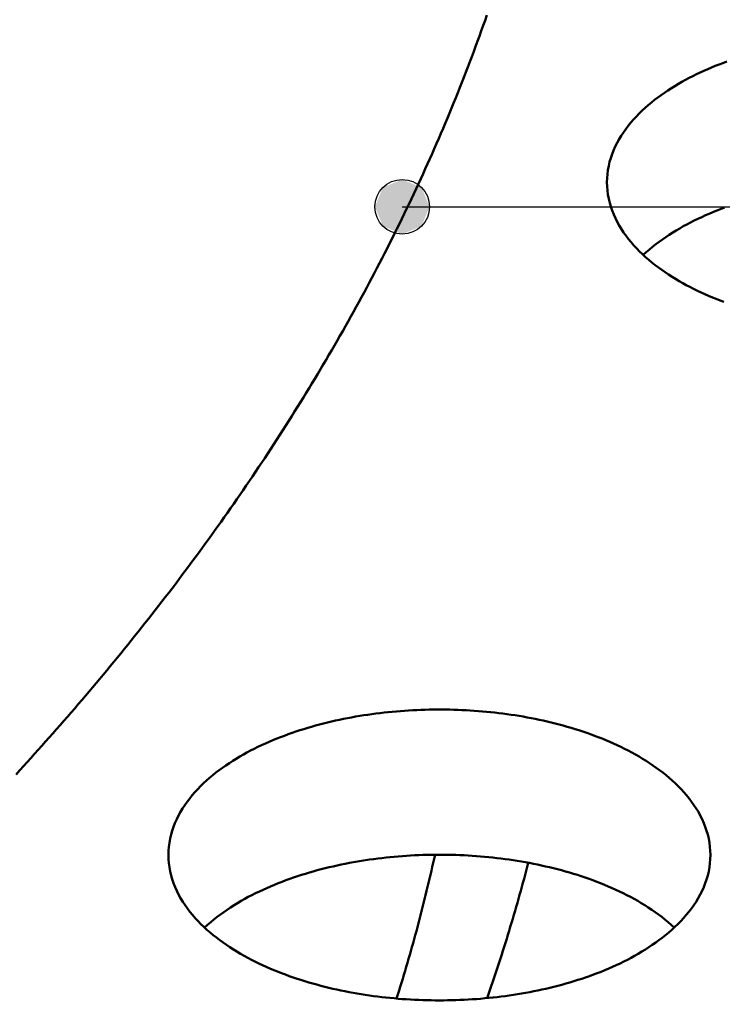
# Model space of a CAD drawing. Header units: millimetres. Extents: x 0 to 841, y 0 to 594.
# Drawn here: x 479.63 to 500.23, y 310.65 to 339.38 of the extents above; entities that cross this region are included whole.
import ezdxf

# ---------------------------------------------------------------- set-up
doc = ezdxf.new("R2010")
doc.units = ezdxf.units.MM
for name, color, linetype, lineweight in [('ACH', 7, 'CONTINUOUS', 13), ('COTA', 7, 'CONTINUOUS', 25), ('FINA', 7, 'CONTINUOUS', 25), ('VIS', 7, 'CONTINUOUS', 50)]:
    doc.layers.add(name, color=color, linetype=linetype, lineweight=lineweight)

msp = doc.modelspace()

# ---------------------------------------------------------------- hatches: boundary and pattern name
at = {"layer": 'ACH'}
h = msp.add_hatch(color=7, dxfattribs=at)
h.dxf.hatch_style = 1
h.paths.add_polyline_path([(491.627, 333.896), (491.393, 334.462), (490.827, 334.696), (490.262, 334.462), (490.027, 333.896), (490.262, 333.331), (490.827, 333.096), (491.393, 333.331)])

# ---------------------------------------------------------------- linework, layer by layer
at = {"layer": 'COTA'}
msp.add_line((490.827, 333.896), (527.144, 333.896), dxfattribs=at)
msp.add_circle((490.827, 333.896), 0.8, dxfattribs=at)
at = {"layer": 'FINA'}
for points in [[(479.522, 317.273), (479.631, 317.392), (479.74, 317.512), (479.849, 317.631), (479.957, 317.751), (480.065, 317.871), (480.173, 317.992), (480.281, 318.112), (480.389, 318.233), (480.496, 318.354), (480.603, 318.475), (480.71, 318.596), (480.816, 318.718), (480.922, 318.839), (481.028, 318.961), (481.134, 319.083), (481.24, 319.206), (481.345, 319.328), (481.45, 319.451), (481.555, 319.574), (481.659, 319.697), (481.764, 319.821), (481.868, 319.945), (481.971, 320.068), (482.075, 320.193), (482.178, 320.317), (482.281, 320.441), (482.384, 320.566), (482.486, 320.691), (482.588, 320.816), (482.69, 320.942), (482.792, 321.067), (482.893, 321.193), (482.995, 321.319), (483.095, 321.445), (483.196, 321.572), (483.296, 321.699), (483.396, 321.825), (483.496, 321.953), (483.596, 322.08), (483.695, 322.208), (483.794, 322.335), (483.892, 322.463), (483.991, 322.592), (484.089, 322.72), (484.187, 322.849), (484.284, 322.977), (484.381, 323.107), (484.478, 323.236), (484.575, 323.365), (484.671, 323.495), (484.767, 323.625), (484.863, 323.755), (484.959, 323.886), (485.054, 324.016), (485.149, 324.147), (485.243, 324.278), (485.337, 324.409), (485.431, 324.541), (485.525, 324.672), (485.618, 324.804), (485.711, 324.936), (485.804, 325.069), (485.897, 325.201), (485.989, 325.334), (486.081, 325.467), (486.172, 325.6), (486.263, 325.734), (486.354, 325.867), (486.445, 326.001), (486.535, 326.135), (486.625, 326.27), (486.714, 326.404), (486.804, 326.539), (486.892, 326.674), (486.981, 326.809), (487.069, 326.944), (487.157, 327.08), (487.245, 327.216), (487.332, 327.352), (487.419, 327.488), (487.506, 327.624), (487.592, 327.761), (487.678, 327.898), (487.763, 328.035), (487.849, 328.172), (487.933, 328.31), (488.018, 328.447), (488.102, 328.585), (488.186, 328.723), (488.269, 328.862), (488.353, 329), (488.435, 329.139), (488.518, 329.278), (488.6, 329.417), (488.682, 329.557), (488.763, 329.696), (488.844, 329.836), (488.924, 329.976), (489.005, 330.117), (489.085, 330.257), (489.164, 330.398), (489.243, 330.539), (489.322, 330.68), (489.4, 330.821), (489.478, 330.963), (489.556, 331.104), (489.633, 331.246), (489.71, 331.388), (489.787, 331.531), (489.863, 331.673), (489.939, 331.816), (490.014, 331.959), (490.089, 332.102), (490.163, 332.245), (490.238, 332.389), (490.311, 332.533), (490.385, 332.677), (490.458, 332.821), (490.53, 332.965), (490.603, 333.11), (490.674, 333.255), (490.746, 333.4), (490.817, 333.545), (490.887, 333.69), (490.957, 333.836), (491.027, 333.982), (491.096, 334.128), (491.165, 334.274), (491.234, 334.42), (491.302, 334.567), (491.37, 334.713), (491.437, 334.86), (491.504, 335.007), (491.57, 335.155), (491.636, 335.302), (491.702, 335.45), (491.767, 335.598), (491.832, 335.746), (491.896, 335.894), (491.96, 336.043), (492.023, 336.191), (492.086, 336.34), (492.149, 336.489), (492.211, 336.638), (492.272, 336.788), (492.333, 336.937), (492.394, 337.087), (492.454, 337.237), (492.514, 337.387), (492.574, 337.537), (492.633, 337.688), (492.691, 337.838), (492.749, 337.989), (492.807, 338.14), (492.864, 338.291), (492.921, 338.443), (492.977, 338.594), (493.033, 338.746), (493.088, 338.898), (493.143, 339.05), (493.197, 339.202), (493.251, 339.354), (493.304, 339.507)], [(479.522, 317.273), (479.631, 317.392), (479.74, 317.512), (479.849, 317.631), (479.957, 317.751), (480.065, 317.871), (480.173, 317.992), (480.281, 318.112), (480.389, 318.233), (480.496, 318.354), (480.603, 318.475), (480.71, 318.596), (480.816, 318.718), (480.922, 318.839), (481.028, 318.961), (481.134, 319.083), (481.24, 319.206), (481.345, 319.328), (481.45, 319.451), (481.555, 319.574), (481.659, 319.697), (481.764, 319.821), (481.868, 319.945), (481.971, 320.068), (482.075, 320.193), (482.178, 320.317), (482.281, 320.441), (482.384, 320.566), (482.486, 320.691), (482.588, 320.816), (482.69, 320.942), (482.792, 321.067), (482.893, 321.193), (482.995, 321.319), (483.095, 321.445), (483.196, 321.572), (483.296, 321.699), (483.396, 321.825), (483.496, 321.953), (483.596, 322.08), (483.695, 322.208), (483.794, 322.335), (483.892, 322.463), (483.991, 322.592), (484.089, 322.72), (484.187, 322.849), (484.284, 322.977), (484.381, 323.107), (484.478, 323.236), (484.575, 323.365), (484.671, 323.495), (484.767, 323.625), (484.863, 323.755), (484.959, 323.886), (485.054, 324.016), (485.149, 324.147), (485.243, 324.278), (485.337, 324.409), (485.431, 324.541), (485.525, 324.672), (485.618, 324.804), (485.711, 324.936), (485.804, 325.069), (485.897, 325.201), (485.989, 325.334), (486.081, 325.467), (486.172, 325.6), (486.263, 325.734), (486.354, 325.867), (486.445, 326.001), (486.535, 326.135), (486.625, 326.27), (486.714, 326.404), (486.804, 326.539), (486.892, 326.674), (486.981, 326.809), (487.069, 326.944), (487.157, 327.08), (487.245, 327.216), (487.332, 327.352), (487.419, 327.488), (487.506, 327.624), (487.592, 327.761), (487.678, 327.898), (487.763, 328.035), (487.849, 328.172), (487.933, 328.31), (488.018, 328.447), (488.102, 328.585), (488.186, 328.723), (488.269, 328.862), (488.353, 329), (488.435, 329.139), (488.518, 329.278), (488.6, 329.417), (488.682, 329.557), (488.763, 329.696), (488.844, 329.836), (488.924, 329.976), (489.005, 330.117), (489.085, 330.257), (489.164, 330.398), (489.243, 330.539), (489.322, 330.68), (489.4, 330.821), (489.478, 330.963), (489.556, 331.104), (489.633, 331.246), (489.71, 331.388), (489.787, 331.531), (489.863, 331.673), (489.939, 331.816), (490.014, 331.959), (490.089, 332.102), (490.163, 332.245), (490.238, 332.389), (490.311, 332.533), (490.385, 332.677), (490.458, 332.821), (490.53, 332.965), (490.603, 333.11), (490.674, 333.255), (490.746, 333.4), (490.817, 333.545), (490.887, 333.69), (490.957, 333.836), (491.027, 333.982), (491.096, 334.128), (491.165, 334.274), (491.234, 334.42), (491.302, 334.567), (491.37, 334.713), (491.437, 334.86), (491.504, 335.007), (491.57, 335.155), (491.636, 335.302), (491.702, 335.45), (491.767, 335.598), (491.832, 335.746), (491.896, 335.894), (491.96, 336.043), (492.023, 336.191), (492.086, 336.34), (492.149, 336.489), (492.211, 336.638), (492.272, 336.788), (492.333, 336.937), (492.394, 337.087), (492.454, 337.237), (492.514, 337.387), (492.574, 337.537), (492.633, 337.688), (492.691, 337.838), (492.749, 337.989), (492.807, 338.14), (492.864, 338.291), (492.921, 338.443), (492.977, 338.594), (493.033, 338.746), (493.088, 338.898), (493.143, 339.05), (493.197, 339.202), (493.251, 339.354), (493.304, 339.507)], [(496.822, 334.615), (496.826, 334.735), (496.835, 334.854), (496.851, 334.974), (496.872, 335.092), (496.9, 335.209), (496.933, 335.324), (496.972, 335.438), (497.016, 335.55), (497.065, 335.66), (497.118, 335.767), (497.176, 335.873), (497.238, 335.976), (497.304, 336.076), (497.373, 336.174), (497.446, 336.27), (497.522, 336.363), (497.6, 336.454), (497.682, 336.543), (497.766, 336.629), (497.852, 336.713), (497.94, 336.794), (498.03, 336.874), (498.122, 336.951), (498.216, 337.026), (498.312, 337.099), (498.409, 337.17), (498.507, 337.239), (498.607, 337.306), (498.708, 337.371), (498.81, 337.434), (498.913, 337.496), (499.017, 337.556), (499.123, 337.614), (499.229, 337.67), (499.336, 337.725), (499.443, 337.778), (499.552, 337.83), (499.661, 337.88), (499.771, 337.928), (499.882, 337.975), (499.993, 338.021), (500.105, 338.065), (500.217, 338.108), (500.33, 338.15)], [(500.246, 331.11), (500.133, 331.153), (500.021, 331.197), (499.909, 331.243), (499.797, 331.29), (499.686, 331.338), (499.576, 331.388), (499.467, 331.44), (499.358, 331.493), (499.251, 331.548), (499.144, 331.604), (499.038, 331.662), (498.932, 331.722), (498.828, 331.783), (498.725, 331.847), (498.624, 331.912), (498.523, 331.979), (498.424, 332.048), (498.326, 332.119), (498.23, 332.192), (498.135, 332.268), (498.042, 332.345), (497.951, 332.425), (497.862, 332.506), (497.775, 332.591), (497.691, 332.677), (497.609, 332.766), (497.529, 332.857), (497.453, 332.951), (497.379, 333.047), (497.309, 333.145), (497.243, 333.246), (497.18, 333.35), (497.122, 333.455), (497.068, 333.564), (497.018, 333.674), (496.974, 333.786), (496.935, 333.901), (496.901, 334.017), (496.873, 334.134), (496.851, 334.253), (496.835, 334.373), (496.826, 334.494), (496.822, 334.615)], [(497.881, 332.488), (497.971, 332.569), (498.062, 332.648), (498.155, 332.725), (498.249, 332.8), (498.346, 332.872), (498.443, 332.942), (498.543, 333.011), (498.643, 333.077), (498.745, 333.142), (498.847, 333.205), (498.951, 333.266), (499.056, 333.325), (499.162, 333.383), (499.269, 333.439), (499.376, 333.493), (499.485, 333.546), (499.594, 333.597), (499.704, 333.647), (499.814, 333.695), (499.925, 333.741), (500.037, 333.786), (500.149, 333.83), (500.262, 333.873)], [(483.982, 314.913), (483.986, 315.034), (483.995, 315.153), (484.011, 315.273), (484.032, 315.391), (484.06, 315.508), (484.093, 315.623), (484.132, 315.737), (484.176, 315.849), (484.225, 315.959), (484.278, 316.066), (484.336, 316.172), (484.398, 316.274), (484.464, 316.375), (484.533, 316.473), (484.606, 316.569), (484.682, 316.662), (484.76, 316.753), (484.842, 316.842), (484.926, 316.928), (485.012, 317.012), (485.1, 317.093), (485.19, 317.173), (485.282, 317.25), (485.376, 317.325), (485.472, 317.398), (485.569, 317.469), (485.667, 317.538), (485.767, 317.605), (485.868, 317.67), (485.97, 317.733), (486.073, 317.795), (486.177, 317.855), (486.283, 317.913), (486.389, 317.969), (486.496, 318.024), (486.604, 318.077), (486.712, 318.129), (486.821, 318.179), (486.931, 318.227), (487.042, 318.274), (487.153, 318.32), (487.265, 318.364), (487.377, 318.407), (487.49, 318.449), (487.603, 318.489), (487.717, 318.528), (487.831, 318.565), (487.946, 318.601), (488.061, 318.636), (488.176, 318.67), (488.292, 318.703), (488.408, 318.734), (488.524, 318.764), (488.641, 318.793), (488.758, 318.821), (488.875, 318.848), (488.992, 318.873), (489.11, 318.898), (489.228, 318.921), (489.346, 318.943), (489.464, 318.965), (489.583, 318.985), (489.701, 319.004), (489.82, 319.022), (489.939, 319.039), (490.058, 319.055), (490.178, 319.07), (490.297, 319.083), (490.416, 319.096), (490.536, 319.108), (490.656, 319.119), (490.776, 319.129), (490.895, 319.138), (491.015, 319.146), (491.135, 319.152), (491.255, 319.158), (491.375, 319.163), (491.496, 319.167), (491.616, 319.17), (491.736, 319.172), (491.856, 319.173), (491.976, 319.173), (492.096, 319.172), (492.217, 319.17), (492.337, 319.167), (492.457, 319.163), (492.577, 319.158), (492.697, 319.152), (492.817, 319.146), (492.937, 319.138), (493.057, 319.129), (493.177, 319.119), (493.296, 319.108), (493.416, 319.096), (493.535, 319.083), (493.655, 319.07), (493.774, 319.055), (493.893, 319.039), (494.012, 319.022), (494.131, 319.004), (494.25, 318.985), (494.368, 318.965), (494.486, 318.943), (494.605, 318.921), (494.722, 318.898), (494.84, 318.873), (494.958, 318.848), (495.075, 318.821), (495.192, 318.793), (495.308, 318.764), (495.425, 318.734), (495.541, 318.703), (495.656, 318.67), (495.772, 318.636), (495.887, 318.601), (496.001, 318.565), (496.115, 318.528), (496.229, 318.489), (496.342, 318.449), (496.455, 318.407), (496.568, 318.364), (496.679, 318.32), (496.79, 318.274), (496.901, 318.227), (497.011, 318.179), (497.12, 318.129), (497.229, 318.077), (497.337, 318.024), (497.444, 317.969), (497.55, 317.913), (497.655, 317.855), (497.759, 317.795), (497.862, 317.733), (497.965, 317.67), (498.066, 317.605), (498.165, 317.538), (498.264, 317.469), (498.361, 317.398), (498.456, 317.325), (498.55, 317.25), (498.642, 317.173), (498.732, 317.093), (498.821, 317.012), (498.907, 316.928), (498.991, 316.842), (499.072, 316.753), (499.15, 316.662), (499.226, 316.569), (499.299, 316.473), (499.368, 316.375), (499.434, 316.274), (499.496, 316.172), (499.554, 316.066), (499.607, 315.959), (499.656, 315.849), (499.7, 315.737), (499.739, 315.623), (499.772, 315.508), (499.8, 315.391), (499.822, 315.273), (499.837, 315.153), (499.847, 315.034), (499.85, 314.913)], [(497.526, 311.902), (497.419, 311.845), (497.311, 311.79), (497.203, 311.737), (497.093, 311.686), (496.983, 311.636), (496.872, 311.587), (496.761, 311.54), (496.649, 311.495), (496.536, 311.451), (496.423, 311.408), (496.31, 311.367), (496.196, 311.327), (496.081, 311.288), (495.966, 311.251), (495.851, 311.215), (495.735, 311.18), (495.619, 311.146), (495.502, 311.114), (495.385, 311.083), (495.268, 311.053), (495.151, 311.024), (495.033, 310.996), (494.915, 310.97), (494.797, 310.945), (494.678, 310.92), (494.56, 310.897), (494.441, 310.875), (494.322, 310.854), (494.202, 310.835), (494.083, 310.816), (493.963, 310.798), (493.844, 310.782), (493.724, 310.766), (493.604, 310.751), (493.484, 310.738), (493.363, 310.725), (493.243, 310.714), (493.123, 310.703), (493.002, 310.694), (492.881, 310.686), (492.761, 310.678), (492.64, 310.672), (492.519, 310.666), (492.398, 310.662), (492.277, 310.658), (492.157, 310.656), (492.036, 310.654), (491.915, 310.654), (491.794, 310.654), (491.673, 310.656), (491.552, 310.658), (491.431, 310.662), (491.31, 310.666), (491.19, 310.672), (491.069, 310.678), (490.948, 310.686), (490.828, 310.694), (490.707, 310.704), (490.587, 310.714), (490.466, 310.726), (490.346, 310.738), (490.226, 310.752), (490.106, 310.766), (489.986, 310.782), (489.866, 310.799), (489.746, 310.816), (489.627, 310.835), (489.508, 310.855), (489.389, 310.876), (489.27, 310.898), (489.151, 310.921), (489.033, 310.945), (488.914, 310.971), (488.796, 310.997), (488.679, 311.025), (488.561, 311.053), (488.444, 311.083), (488.327, 311.115), (488.211, 311.147), (488.095, 311.181), (487.979, 311.215), (487.864, 311.252), (487.749, 311.289), (487.634, 311.328), (487.52, 311.368), (487.406, 311.409), (487.293, 311.452), (487.181, 311.496), (487.069, 311.541), (486.957, 311.589), (486.846, 311.637), (486.736, 311.687), (486.627, 311.739), (486.518, 311.792), (486.411, 311.846), (486.304, 311.903), (486.198, 311.961), (486.093, 312.021), (485.988, 312.082), (485.886, 312.146), (485.784, 312.211), (485.683, 312.278), (485.584, 312.347), (485.486, 312.418), (485.39, 312.491), (485.295, 312.567), (485.202, 312.644), (485.111, 312.724), (485.022, 312.805), (484.935, 312.889), (484.851, 312.976), (484.769, 313.065), (484.689, 313.156), (484.613, 313.25), (484.539, 313.346), (484.469, 313.444), (484.403, 313.545), (484.34, 313.649), (484.282, 313.754), (484.228, 313.863), (484.178, 313.973), (484.134, 314.085), (484.095, 314.2), (484.061, 314.316), (484.033, 314.433), (484.011, 314.552), (483.995, 314.672), (483.986, 314.793), (483.982, 314.913)], [(485.041, 312.787), (485.131, 312.868), (485.222, 312.947), (485.315, 313.024), (485.409, 313.098), (485.506, 313.171), (485.603, 313.241), (485.703, 313.31), (485.803, 313.376), (485.905, 313.441), (486.008, 313.504), (486.111, 313.565), (486.216, 313.624), (486.322, 313.682), (486.429, 313.738), (486.536, 313.792), (486.645, 313.845), (486.754, 313.896), (486.864, 313.945), (486.974, 313.994), (487.085, 314.04), (487.197, 314.085), (487.309, 314.129), (487.422, 314.172), (487.535, 314.213), (487.649, 314.252), (487.763, 314.291), (487.878, 314.328), (487.993, 314.364), (488.109, 314.398), (488.224, 314.432), (488.341, 314.464), (488.457, 314.495), (488.574, 314.524), (488.691, 314.553), (488.808, 314.58), (488.926, 314.607), (489.044, 314.632), (489.162, 314.656), (489.28, 314.679), (489.399, 314.701), (489.517, 314.721), (489.636, 314.741), (489.755, 314.76), (489.874, 314.777), (489.994, 314.794), (490.113, 314.809), (490.233, 314.824), (490.353, 314.837), (490.472, 314.85), (490.592, 314.861), (490.712, 314.872), (490.833, 314.881), (490.953, 314.889), (491.073, 314.897), (491.193, 314.903), (491.314, 314.909), (491.434, 314.913), (491.555, 314.916), (491.675, 314.919), (491.796, 314.92), (491.916, 314.921), (492.037, 314.92), (492.157, 314.919), (492.278, 314.916), (492.398, 314.913), (492.519, 314.909), (492.639, 314.903), (492.759, 314.897), (492.88, 314.889), (493, 314.881), (493.12, 314.872), (493.24, 314.861), (493.36, 314.85), (493.48, 314.837), (493.599, 314.824), (493.719, 314.809), (493.839, 314.794), (493.958, 314.777), (494.077, 314.76), (494.196, 314.741), (494.315, 314.721), (494.434, 314.701), (494.552, 314.679), (494.671, 314.656), (494.789, 314.632), (494.907, 314.607), (495.024, 314.58), (495.142, 314.553), (495.259, 314.524), (495.375, 314.495), (495.492, 314.464), (495.608, 314.432), (495.724, 314.398), (495.839, 314.364), (495.954, 314.328), (496.069, 314.291), (496.183, 314.252), (496.297, 314.213), (496.41, 314.172), (496.523, 314.129), (496.635, 314.085), (496.747, 314.04), (496.858, 313.994), (496.969, 313.945), (497.078, 313.896), (497.187, 313.845), (497.296, 313.792), (497.403, 313.738), (497.51, 313.682), (497.616, 313.624), (497.721, 313.565), (497.825, 313.504), (497.928, 313.441), (498.029, 313.376), (498.13, 313.31), (498.229, 313.241), (498.327, 313.171), (498.423, 313.098), (498.518, 313.024), (498.611, 312.947), (498.702, 312.868), (498.791, 312.787)], [(490.663, 310.707), (490.699, 310.823), (490.735, 310.939), (490.771, 311.054), (490.806, 311.17), (490.841, 311.286), (490.876, 311.402), (490.911, 311.518), (490.945, 311.635), (490.979, 311.751), (491.013, 311.867), (491.046, 311.984), (491.079, 312.1), (491.112, 312.217), (491.145, 312.334), (491.177, 312.45), (491.209, 312.567), (491.241, 312.684), (491.272, 312.801), (491.303, 312.918), (491.334, 313.036), (491.365, 313.153), (491.395, 313.27), (491.425, 313.388), (491.455, 313.505), (491.484, 313.623), (491.513, 313.74), (491.542, 313.858), (491.571, 313.976), (491.599, 314.093), (491.627, 314.211), (491.654, 314.329), (491.682, 314.447), (491.709, 314.566), (491.735, 314.684), (491.762, 314.802), (491.788, 314.92)], [(499.85, 314.913), (499.847, 314.793), (499.837, 314.672), (499.821, 314.552), (499.799, 314.433), (499.771, 314.315), (499.738, 314.199), (499.698, 314.085), (499.654, 313.972), (499.604, 313.862), (499.55, 313.754), (499.492, 313.648), (499.429, 313.544), (499.362, 313.443), (499.292, 313.345), (499.219, 313.248), (499.142, 313.155), (499.063, 313.064), (498.981, 312.975), (498.896, 312.888), (498.809, 312.804), (498.72, 312.722), (498.629, 312.643), (498.536, 312.565), (498.441, 312.49), (498.344, 312.417), (498.247, 312.346), (498.147, 312.277), (498.047, 312.21), (497.945, 312.144), (497.842, 312.081), (497.737, 312.019), (497.632, 311.96), (497.526, 311.902)], [(493.316, 310.721), (493.356, 310.836), (493.396, 310.951), (493.435, 311.067), (493.474, 311.182), (493.513, 311.298), (493.551, 311.413), (493.59, 311.529), (493.628, 311.645), (493.665, 311.761), (493.703, 311.877), (493.74, 311.993), (493.777, 312.109), (493.814, 312.225), (493.85, 312.341), (493.886, 312.458), (493.922, 312.574), (493.957, 312.691), (493.992, 312.808), (494.027, 312.924), (494.062, 313.041), (494.096, 313.158), (494.13, 313.275), (494.164, 313.392), (494.198, 313.509), (494.231, 313.627), (494.264, 313.744), (494.297, 313.861), (494.329, 313.979), (494.361, 314.096), (494.393, 314.214), (494.424, 314.332), (494.456, 314.45), (494.487, 314.567), (494.517, 314.685)]]:
    msp.add_lwpolyline(points, dxfattribs=at)
at = {"layer": 'VIS'}
for points in [[(479.522, 317.273), (479.631, 317.392), (479.74, 317.512), (479.849, 317.631), (479.957, 317.751), (480.065, 317.871), (480.173, 317.992), (480.281, 318.112), (480.389, 318.233), (480.496, 318.354), (480.603, 318.475), (480.71, 318.596), (480.816, 318.718), (480.922, 318.839), (481.028, 318.961), (481.134, 319.083), (481.24, 319.206), (481.345, 319.328), (481.45, 319.451), (481.555, 319.574), (481.659, 319.697), (481.764, 319.821), (481.868, 319.945), (481.971, 320.068), (482.075, 320.193), (482.178, 320.317), (482.281, 320.441), (482.384, 320.566), (482.486, 320.691), (482.588, 320.816), (482.69, 320.942), (482.792, 321.067), (482.893, 321.193), (482.995, 321.319), (483.095, 321.445), (483.196, 321.572), (483.296, 321.699), (483.396, 321.825), (483.496, 321.953), (483.596, 322.08), (483.695, 322.208), (483.794, 322.335), (483.892, 322.463), (483.991, 322.592), (484.089, 322.72), (484.187, 322.849), (484.284, 322.977), (484.381, 323.107), (484.478, 323.236), (484.575, 323.365), (484.671, 323.495), (484.767, 323.625), (484.863, 323.755), (484.959, 323.886), (485.054, 324.016), (485.149, 324.147), (485.243, 324.278), (485.337, 324.409), (485.431, 324.541), (485.525, 324.672), (485.618, 324.804), (485.711, 324.936), (485.804, 325.069), (485.897, 325.201), (485.989, 325.334), (486.081, 325.467), (486.172, 325.6), (486.263, 325.734), (486.354, 325.867), (486.445, 326.001), (486.535, 326.135), (486.625, 326.27), (486.714, 326.404), (486.804, 326.539), (486.892, 326.674), (486.981, 326.809), (487.069, 326.944), (487.157, 327.08), (487.245, 327.216), (487.332, 327.352), (487.419, 327.488), (487.506, 327.624), (487.592, 327.761), (487.678, 327.898), (487.763, 328.035), (487.849, 328.172), (487.933, 328.31), (488.018, 328.447), (488.102, 328.585), (488.186, 328.723), (488.269, 328.862), (488.353, 329), (488.435, 329.139), (488.518, 329.278), (488.6, 329.417), (488.682, 329.557), (488.763, 329.696), (488.844, 329.836), (488.924, 329.976), (489.005, 330.117), (489.085, 330.257), (489.164, 330.398), (489.243, 330.539), (489.322, 330.68), (489.4, 330.821), (489.478, 330.963), (489.556, 331.104), (489.633, 331.246), (489.71, 331.388), (489.787, 331.531), (489.863, 331.673), (489.939, 331.816), (490.014, 331.959), (490.089, 332.102), (490.163, 332.245), (490.238, 332.389), (490.311, 332.533), (490.385, 332.677), (490.458, 332.821), (490.53, 332.965), (490.603, 333.11), (490.674, 333.255), (490.746, 333.4), (490.817, 333.545), (490.887, 333.69), (490.957, 333.836), (491.027, 333.982), (491.096, 334.128), (491.165, 334.274), (491.234, 334.42), (491.302, 334.567), (491.37, 334.713), (491.437, 334.86), (491.504, 335.007), (491.57, 335.155), (491.636, 335.302), (491.702, 335.45), (491.767, 335.598), (491.832, 335.746), (491.896, 335.894), (491.96, 336.043), (492.023, 336.191), (492.086, 336.34), (492.149, 336.489), (492.211, 336.638), (492.272, 336.788), (492.333, 336.937), (492.394, 337.087), (492.454, 337.237), (492.514, 337.387), (492.574, 337.537), (492.633, 337.688), (492.691, 337.838), (492.749, 337.989), (492.807, 338.14), (492.864, 338.291), (492.921, 338.443), (492.977, 338.594), (493.033, 338.746), (493.088, 338.898), (493.143, 339.05), (493.197, 339.202), (493.251, 339.354), (493.304, 339.507)], [(479.522, 317.273), (479.631, 317.392), (479.74, 317.512), (479.849, 317.631), (479.957, 317.751), (480.065, 317.871), (480.173, 317.992), (480.281, 318.112), (480.389, 318.233), (480.496, 318.354), (480.603, 318.475), (480.71, 318.596), (480.816, 318.718), (480.922, 318.839), (481.028, 318.961), (481.134, 319.083), (481.24, 319.206), (481.345, 319.328), (481.45, 319.451), (481.555, 319.574), (481.659, 319.697), (481.764, 319.821), (481.868, 319.945), (481.971, 320.068), (482.075, 320.193), (482.178, 320.317), (482.281, 320.441), (482.384, 320.566), (482.486, 320.691), (482.588, 320.816), (482.69, 320.942), (482.792, 321.067), (482.893, 321.193), (482.995, 321.319), (483.095, 321.445), (483.196, 321.572), (483.296, 321.699), (483.396, 321.825), (483.496, 321.953), (483.596, 322.08), (483.695, 322.208), (483.794, 322.335), (483.892, 322.463), (483.991, 322.592), (484.089, 322.72), (484.187, 322.849), (484.284, 322.977), (484.381, 323.107), (484.478, 323.236), (484.575, 323.365), (484.671, 323.495), (484.767, 323.625), (484.863, 323.755), (484.959, 323.886), (485.054, 324.016), (485.149, 324.147), (485.243, 324.278), (485.337, 324.409), (485.431, 324.541), (485.525, 324.672), (485.618, 324.804), (485.711, 324.936), (485.804, 325.069), (485.897, 325.201), (485.989, 325.334), (486.081, 325.467), (486.172, 325.6), (486.263, 325.734), (486.354, 325.867), (486.445, 326.001), (486.535, 326.135), (486.625, 326.27), (486.714, 326.404), (486.804, 326.539), (486.892, 326.674), (486.981, 326.809), (487.069, 326.944), (487.157, 327.08), (487.245, 327.216), (487.332, 327.352), (487.419, 327.488), (487.506, 327.624), (487.592, 327.761), (487.678, 327.898), (487.763, 328.035), (487.849, 328.172), (487.933, 328.31), (488.018, 328.447), (488.102, 328.585), (488.186, 328.723), (488.269, 328.862), (488.353, 329), (488.435, 329.139), (488.518, 329.278), (488.6, 329.417), (488.682, 329.557), (488.763, 329.696), (488.844, 329.836), (488.924, 329.976), (489.005, 330.117), (489.085, 330.257), (489.164, 330.398), (489.243, 330.539), (489.322, 330.68), (489.4, 330.821), (489.478, 330.963), (489.556, 331.104), (489.633, 331.246), (489.71, 331.388), (489.787, 331.531), (489.863, 331.673), (489.939, 331.816), (490.014, 331.959), (490.089, 332.102), (490.163, 332.245), (490.238, 332.389), (490.311, 332.533), (490.385, 332.677), (490.458, 332.821), (490.53, 332.965), (490.603, 333.11), (490.674, 333.255), (490.746, 333.4), (490.817, 333.545), (490.887, 333.69), (490.957, 333.836), (491.027, 333.982), (491.096, 334.128), (491.165, 334.274), (491.234, 334.42), (491.302, 334.567), (491.37, 334.713), (491.437, 334.86), (491.504, 335.007), (491.57, 335.155), (491.636, 335.302), (491.702, 335.45), (491.767, 335.598), (491.832, 335.746), (491.896, 335.894), (491.96, 336.043), (492.023, 336.191), (492.086, 336.34), (492.149, 336.489), (492.211, 336.638), (492.272, 336.788), (492.333, 336.937), (492.394, 337.087), (492.454, 337.237), (492.514, 337.387), (492.574, 337.537), (492.633, 337.688), (492.691, 337.838), (492.749, 337.989), (492.807, 338.14), (492.864, 338.291), (492.921, 338.443), (492.977, 338.594), (493.033, 338.746), (493.088, 338.898), (493.143, 339.05), (493.197, 339.202), (493.251, 339.354), (493.304, 339.507)], [(496.822, 334.615), (496.826, 334.735), (496.835, 334.854), (496.851, 334.974), (496.872, 335.092), (496.9, 335.209), (496.933, 335.324), (496.972, 335.438), (497.016, 335.55), (497.065, 335.66), (497.118, 335.767), (497.176, 335.873), (497.238, 335.976), (497.304, 336.076), (497.373, 336.174), (497.446, 336.27), (497.522, 336.363), (497.6, 336.454), (497.682, 336.543), (497.766, 336.629), (497.852, 336.713), (497.94, 336.794), (498.03, 336.874), (498.122, 336.951), (498.216, 337.026), (498.312, 337.099), (498.409, 337.17), (498.507, 337.239), (498.607, 337.306), (498.708, 337.371), (498.81, 337.434), (498.913, 337.496), (499.017, 337.556), (499.123, 337.614), (499.229, 337.67), (499.336, 337.725), (499.443, 337.778), (499.552, 337.83), (499.661, 337.88), (499.771, 337.928), (499.882, 337.975), (499.993, 338.021), (500.105, 338.065), (500.217, 338.108), (500.33, 338.15)], [(500.246, 331.11), (500.133, 331.153), (500.021, 331.197), (499.909, 331.243), (499.797, 331.29), (499.686, 331.338), (499.576, 331.388), (499.467, 331.44), (499.358, 331.493), (499.251, 331.548), (499.144, 331.604), (499.038, 331.662), (498.932, 331.722), (498.828, 331.783), (498.725, 331.847), (498.624, 331.912), (498.523, 331.979), (498.424, 332.048), (498.326, 332.119), (498.23, 332.192), (498.135, 332.268), (498.042, 332.345), (497.951, 332.425), (497.862, 332.506), (497.775, 332.591), (497.691, 332.677), (497.609, 332.766), (497.529, 332.857), (497.453, 332.951), (497.379, 333.047), (497.309, 333.145), (497.243, 333.246), (497.18, 333.35), (497.122, 333.455), (497.068, 333.564), (497.018, 333.674), (496.974, 333.786), (496.935, 333.901), (496.901, 334.017), (496.873, 334.134), (496.851, 334.253), (496.835, 334.373), (496.826, 334.494), (496.822, 334.615)], [(497.881, 332.488), (497.971, 332.569), (498.062, 332.648), (498.155, 332.725), (498.249, 332.8), (498.346, 332.872), (498.443, 332.942), (498.543, 333.011), (498.643, 333.077), (498.745, 333.142), (498.847, 333.205), (498.951, 333.266), (499.056, 333.325), (499.162, 333.383), (499.269, 333.439), (499.376, 333.493), (499.485, 333.546), (499.594, 333.597), (499.704, 333.647), (499.814, 333.695), (499.925, 333.741), (500.037, 333.786), (500.149, 333.83), (500.262, 333.873)], [(483.982, 314.913), (483.986, 315.034), (483.995, 315.153), (484.011, 315.273), (484.032, 315.391), (484.06, 315.508), (484.093, 315.623), (484.132, 315.737), (484.176, 315.849), (484.225, 315.959), (484.278, 316.066), (484.336, 316.172), (484.398, 316.274), (484.464, 316.375), (484.533, 316.473), (484.606, 316.569), (484.682, 316.662), (484.76, 316.753), (484.842, 316.842), (484.926, 316.928), (485.012, 317.012), (485.1, 317.093), (485.19, 317.173), (485.282, 317.25), (485.376, 317.325), (485.472, 317.398), (485.569, 317.469), (485.667, 317.538), (485.767, 317.605), (485.868, 317.67), (485.97, 317.733), (486.073, 317.795), (486.177, 317.855), (486.283, 317.913), (486.389, 317.969), (486.496, 318.024), (486.604, 318.077), (486.712, 318.129), (486.821, 318.179), (486.931, 318.227), (487.042, 318.274), (487.153, 318.32), (487.265, 318.364), (487.377, 318.407), (487.49, 318.449), (487.603, 318.489), (487.717, 318.528), (487.831, 318.565), (487.946, 318.601), (488.061, 318.636), (488.176, 318.67), (488.292, 318.703), (488.408, 318.734), (488.524, 318.764), (488.641, 318.793), (488.758, 318.821), (488.875, 318.848), (488.992, 318.873), (489.11, 318.898), (489.228, 318.921), (489.346, 318.943), (489.464, 318.965), (489.583, 318.985), (489.701, 319.004), (489.82, 319.022), (489.939, 319.039), (490.058, 319.055), (490.178, 319.07), (490.297, 319.083), (490.416, 319.096), (490.536, 319.108), (490.656, 319.119), (490.776, 319.129), (490.895, 319.138), (491.015, 319.146), (491.135, 319.152), (491.255, 319.158), (491.375, 319.163), (491.496, 319.167), (491.616, 319.17), (491.736, 319.172), (491.856, 319.173), (491.976, 319.173), (492.096, 319.172), (492.217, 319.17), (492.337, 319.167), (492.457, 319.163), (492.577, 319.158), (492.697, 319.152), (492.817, 319.146), (492.937, 319.138), (493.057, 319.129), (493.177, 319.119), (493.296, 319.108), (493.416, 319.096), (493.535, 319.083), (493.655, 319.07), (493.774, 319.055), (493.893, 319.039), (494.012, 319.022), (494.131, 319.004), (494.25, 318.985), (494.368, 318.965), (494.486, 318.943), (494.605, 318.921), (494.722, 318.898), (494.84, 318.873), (494.958, 318.848), (495.075, 318.821), (495.192, 318.793), (495.308, 318.764), (495.425, 318.734), (495.541, 318.703), (495.656, 318.67), (495.772, 318.636), (495.887, 318.601), (496.001, 318.565), (496.115, 318.528), (496.229, 318.489), (496.342, 318.449), (496.455, 318.407), (496.568, 318.364), (496.679, 318.32), (496.79, 318.274), (496.901, 318.227), (497.011, 318.179), (497.12, 318.129), (497.229, 318.077), (497.337, 318.024), (497.444, 317.969), (497.55, 317.913), (497.655, 317.855), (497.759, 317.795), (497.862, 317.733), (497.965, 317.67), (498.066, 317.605), (498.165, 317.538), (498.264, 317.469), (498.361, 317.398), (498.456, 317.325), (498.55, 317.25), (498.642, 317.173), (498.732, 317.093), (498.821, 317.012), (498.907, 316.928), (498.991, 316.842), (499.072, 316.753), (499.15, 316.662), (499.226, 316.569), (499.299, 316.473), (499.368, 316.375), (499.434, 316.274), (499.496, 316.172), (499.554, 316.066), (499.607, 315.959), (499.656, 315.849), (499.7, 315.737), (499.739, 315.623), (499.772, 315.508), (499.8, 315.391), (499.822, 315.273), (499.837, 315.153), (499.847, 315.034), (499.85, 314.913)], [(497.526, 311.902), (497.419, 311.845), (497.311, 311.79), (497.203, 311.737), (497.093, 311.686), (496.983, 311.636), (496.872, 311.587), (496.761, 311.54), (496.649, 311.495), (496.536, 311.451), (496.423, 311.408), (496.31, 311.367), (496.196, 311.327), (496.081, 311.288), (495.966, 311.251), (495.851, 311.215), (495.735, 311.18), (495.619, 311.146), (495.502, 311.114), (495.385, 311.083), (495.268, 311.053), (495.151, 311.024), (495.033, 310.996), (494.915, 310.97), (494.797, 310.945), (494.678, 310.92), (494.56, 310.897), (494.441, 310.875), (494.322, 310.854), (494.202, 310.835), (494.083, 310.816), (493.963, 310.798), (493.844, 310.782), (493.724, 310.766), (493.604, 310.751), (493.484, 310.738), (493.363, 310.725), (493.243, 310.714), (493.123, 310.703), (493.002, 310.694), (492.881, 310.686), (492.761, 310.678), (492.64, 310.672), (492.519, 310.666), (492.398, 310.662), (492.277, 310.658), (492.157, 310.656), (492.036, 310.654), (491.915, 310.654), (491.794, 310.654), (491.673, 310.656), (491.552, 310.658), (491.431, 310.662), (491.31, 310.666), (491.19, 310.672), (491.069, 310.678), (490.948, 310.686), (490.828, 310.694), (490.707, 310.704), (490.587, 310.714), (490.466, 310.726), (490.346, 310.738), (490.226, 310.752), (490.106, 310.766), (489.986, 310.782), (489.866, 310.799), (489.746, 310.816), (489.627, 310.835), (489.508, 310.855), (489.389, 310.876), (489.27, 310.898), (489.151, 310.921), (489.033, 310.945), (488.914, 310.971), (488.796, 310.997), (488.679, 311.025), (488.561, 311.053), (488.444, 311.083), (488.327, 311.115), (488.211, 311.147), (488.095, 311.181), (487.979, 311.215), (487.864, 311.252), (487.749, 311.289), (487.634, 311.328), (487.52, 311.368), (487.406, 311.409), (487.293, 311.452), (487.181, 311.496), (487.069, 311.541), (486.957, 311.589), (486.846, 311.637), (486.736, 311.687), (486.627, 311.739), (486.518, 311.792), (486.411, 311.846), (486.304, 311.903), (486.198, 311.961), (486.093, 312.021), (485.988, 312.082), (485.886, 312.146), (485.784, 312.211), (485.683, 312.278), (485.584, 312.347), (485.486, 312.418), (485.39, 312.491), (485.295, 312.567), (485.202, 312.644), (485.111, 312.724), (485.022, 312.805), (484.935, 312.889), (484.851, 312.976), (484.769, 313.065), (484.689, 313.156), (484.613, 313.25), (484.539, 313.346), (484.469, 313.444), (484.403, 313.545), (484.34, 313.649), (484.282, 313.754), (484.228, 313.863), (484.178, 313.973), (484.134, 314.085), (484.095, 314.2), (484.061, 314.316), (484.033, 314.433), (484.011, 314.552), (483.995, 314.672), (483.986, 314.793), (483.982, 314.913)], [(485.041, 312.787), (485.131, 312.868), (485.222, 312.947), (485.315, 313.024), (485.409, 313.098), (485.506, 313.171), (485.603, 313.241), (485.703, 313.31), (485.803, 313.376), (485.905, 313.441), (486.008, 313.504), (486.111, 313.565), (486.216, 313.624), (486.322, 313.682), (486.429, 313.738), (486.536, 313.792), (486.645, 313.845), (486.754, 313.896), (486.864, 313.945), (486.974, 313.994), (487.085, 314.04), (487.197, 314.085), (487.309, 314.129), (487.422, 314.172), (487.535, 314.213), (487.649, 314.252), (487.763, 314.291), (487.878, 314.328), (487.993, 314.364), (488.109, 314.398), (488.224, 314.432), (488.341, 314.464), (488.457, 314.495), (488.574, 314.524), (488.691, 314.553), (488.808, 314.58), (488.926, 314.607), (489.044, 314.632), (489.162, 314.656), (489.28, 314.679), (489.399, 314.701), (489.517, 314.721), (489.636, 314.741), (489.755, 314.76), (489.874, 314.777), (489.994, 314.794), (490.113, 314.809), (490.233, 314.824), (490.353, 314.837), (490.472, 314.85), (490.592, 314.861), (490.712, 314.872), (490.833, 314.881), (490.953, 314.889), (491.073, 314.897), (491.193, 314.903), (491.314, 314.909), (491.434, 314.913), (491.555, 314.916), (491.675, 314.919), (491.796, 314.92), (491.916, 314.921), (492.037, 314.92), (492.157, 314.919), (492.278, 314.916), (492.398, 314.913), (492.519, 314.909), (492.639, 314.903), (492.759, 314.897), (492.88, 314.889), (493, 314.881), (493.12, 314.872), (493.24, 314.861), (493.36, 314.85), (493.48, 314.837), (493.599, 314.824), (493.719, 314.809), (493.839, 314.794), (493.958, 314.777), (494.077, 314.76), (494.196, 314.741), (494.315, 314.721), (494.434, 314.701), (494.552, 314.679), (494.671, 314.656), (494.789, 314.632), (494.907, 314.607), (495.024, 314.58), (495.142, 314.553), (495.259, 314.524), (495.375, 314.495), (495.492, 314.464), (495.608, 314.432), (495.724, 314.398), (495.839, 314.364), (495.954, 314.328), (496.069, 314.291), (496.183, 314.252), (496.297, 314.213), (496.41, 314.172), (496.523, 314.129), (496.635, 314.085), (496.747, 314.04), (496.858, 313.994), (496.969, 313.945), (497.078, 313.896), (497.187, 313.845), (497.296, 313.792), (497.403, 313.738), (497.51, 313.682), (497.616, 313.624), (497.721, 313.565), (497.825, 313.504), (497.928, 313.441), (498.029, 313.376), (498.13, 313.31), (498.229, 313.241), (498.327, 313.171), (498.423, 313.098), (498.518, 313.024), (498.611, 312.947), (498.702, 312.868), (498.791, 312.787)], [(490.663, 310.707), (490.699, 310.823), (490.735, 310.939), (490.771, 311.054), (490.806, 311.17), (490.841, 311.286), (490.876, 311.402), (490.911, 311.518), (490.945, 311.635), (490.979, 311.751), (491.013, 311.867), (491.046, 311.984), (491.079, 312.1), (491.112, 312.217), (491.145, 312.334), (491.177, 312.45), (491.209, 312.567), (491.241, 312.684), (491.272, 312.801), (491.303, 312.918), (491.334, 313.036), (491.365, 313.153), (491.395, 313.27), (491.425, 313.388), (491.455, 313.505), (491.484, 313.623), (491.513, 313.74), (491.542, 313.858), (491.571, 313.976), (491.599, 314.093), (491.627, 314.211), (491.654, 314.329), (491.682, 314.447), (491.709, 314.566), (491.735, 314.684), (491.762, 314.802), (491.788, 314.92)], [(499.85, 314.913), (499.847, 314.793), (499.837, 314.672), (499.821, 314.552), (499.799, 314.433), (499.771, 314.315), (499.738, 314.199), (499.698, 314.085), (499.654, 313.972), (499.604, 313.862), (499.55, 313.754), (499.492, 313.648), (499.429, 313.544), (499.362, 313.443), (499.292, 313.345), (499.219, 313.248), (499.142, 313.155), (499.063, 313.064), (498.981, 312.975), (498.896, 312.888), (498.809, 312.804), (498.72, 312.722), (498.629, 312.643), (498.536, 312.565), (498.441, 312.49), (498.344, 312.417), (498.247, 312.346), (498.147, 312.277), (498.047, 312.21), (497.945, 312.144), (497.842, 312.081), (497.737, 312.019), (497.632, 311.96), (497.526, 311.902)], [(493.316, 310.721), (493.356, 310.836), (493.396, 310.951), (493.435, 311.067), (493.474, 311.182), (493.513, 311.298), (493.551, 311.413), (493.59, 311.529), (493.628, 311.645), (493.665, 311.761), (493.703, 311.877), (493.74, 311.993), (493.777, 312.109), (493.814, 312.225), (493.85, 312.341), (493.886, 312.458), (493.922, 312.574), (493.957, 312.691), (493.992, 312.808), (494.027, 312.924), (494.062, 313.041), (494.096, 313.158), (494.13, 313.275), (494.164, 313.392), (494.198, 313.509), (494.231, 313.627), (494.264, 313.744), (494.297, 313.861), (494.329, 313.979), (494.361, 314.096), (494.393, 314.214), (494.424, 314.332), (494.456, 314.45), (494.487, 314.567), (494.517, 314.685)]]:
    msp.add_lwpolyline(points, dxfattribs=at)

doc.saveas('drawing.dxf')
